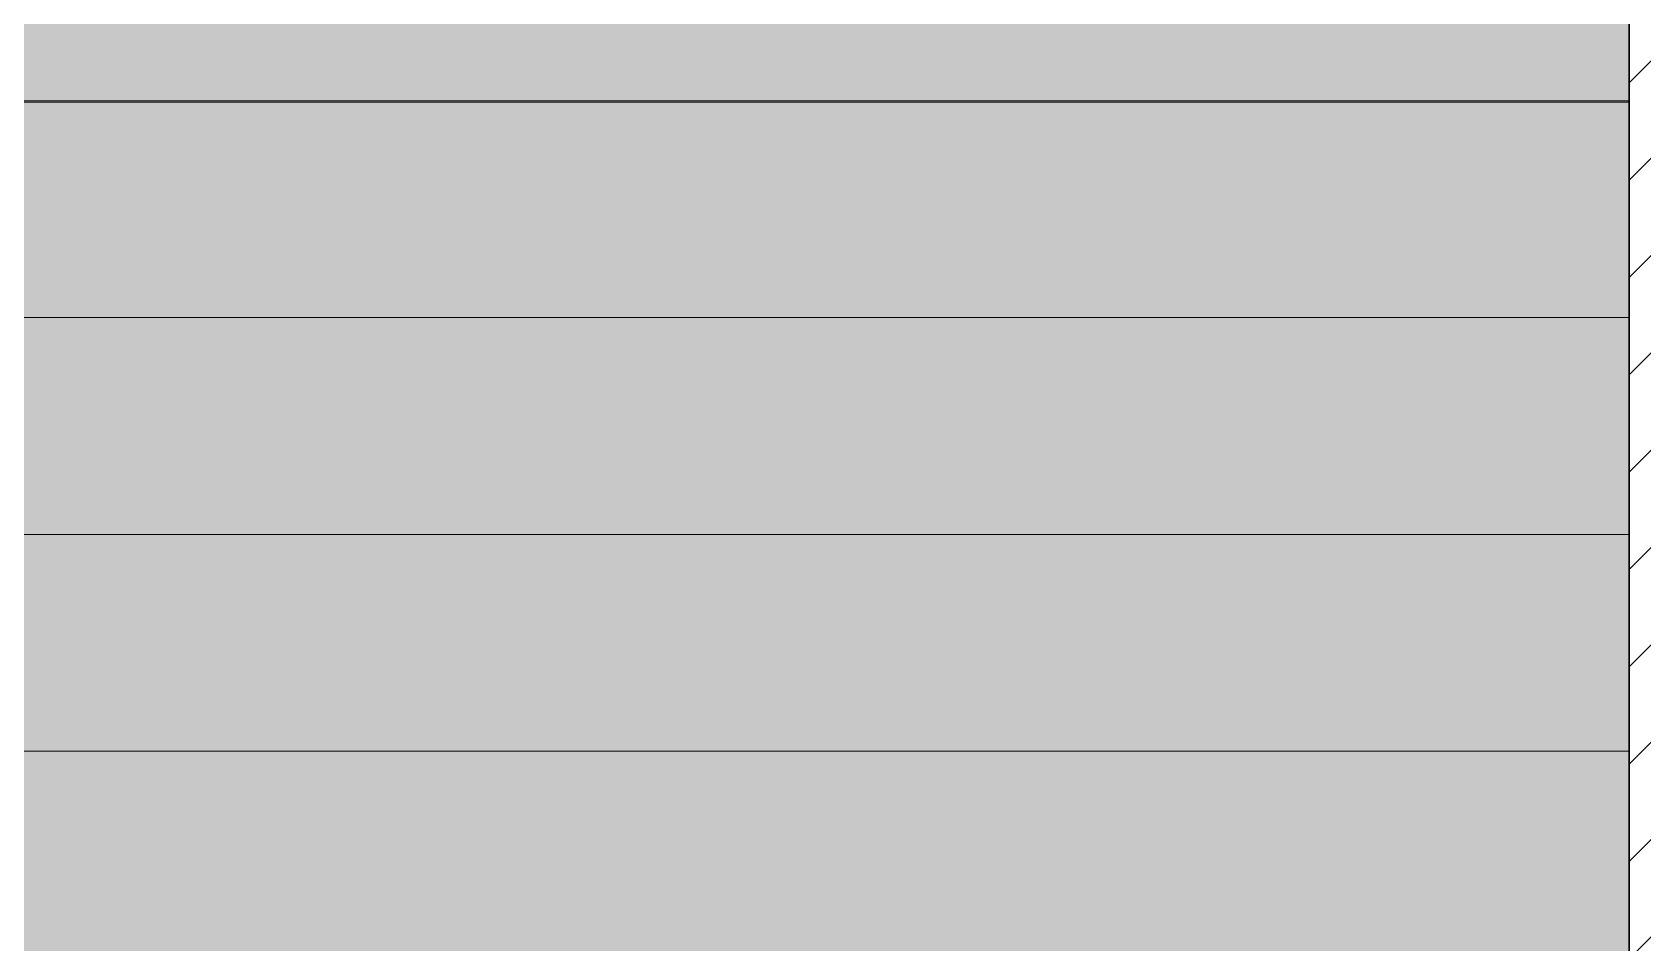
# Model space of a CAD drawing. Header units: millimetres. Extents: x 6676 to 14342, y 3639 to 5293.
# Drawn here: x 7428.56 to 7465.72, y 4700.77 to 4721.77 of the extents above; entities that cross this region are included whole.
import ezdxf

# ---------------------------------------------------------------- set-up
doc = ezdxf.new("R2010")
doc.units = ezdxf.units.MM
doc.layers.add('1 - bed panels', color=170, linetype='Continuous', lineweight=9)
doc.layers.add('A-dim-work', color=8, linetype='Continuous')

# ---------------------------------------------------------------- blocks, each defined once
blk = doc.blocks.new('bed')
at = {"layer": 'A-dim-work'}
h = blk.add_hatch(dxfattribs=at)
h.set_pattern_fill('ANSI31', color=256, scale=0.5)
h.set_pattern_definition([(45, (-6926.9524, -4680.978), (-1.12253202, 1.12253202), [])])
h.paths.add_polyline_path([(104.004, 9), (112, 9), (112, 220), (104.004, 220)])
blk.add_lwpolyline([(104.004, 9), (112, 9), (112, 220), (104.004, 220)], close=True, dxfattribs=at)
blk = doc.blocks.new('ceiling')
at = {"layer": '1 - bed panels', "true_color": 0x334acc}
h = blk.add_hatch(dxfattribs=at)
h.set_pattern_fill('DOTS', color=162, scale=0.5, angle=315)
h.set_pattern_definition([(315, (-6381.57635, -5838.8958), (0.84189901, 0.280633004), [0, -0.79375])])
h.paths.add_polyline_path([(0, -210.79), (102.206, -210.79), (102.206, -0.225), (0, -0.225)])
at = {"layer": '1 - bed panels'}
blk.add_line((101.201, -180.79), (1.2, -180.79), dxfattribs=at)
for points in [[(0, -180.82), (102.206, -180.82), (102.206, -175.82), (0, -175.82)], [(0, -185.79), (102.206, -185.79), (102.206, -180.79), (0, -180.79)], [(0, -190.79), (102.206, -190.79), (102.206, -185.79), (0, -185.79)], [(0, -195.79), (102.206, -195.79), (102.206, -190.79), (0, -190.79)], [(0, -200.79), (102.206, -200.79), (102.206, -195.79), (0, -195.79)]]:
    blk.add_lwpolyline(points, close=True, dxfattribs=at)
blk = doc.blocks.new('det2')
at = {"layer": '1 - bed panels', "true_color": 0xc2c2c2}
h = blk.add_hatch(dxfattribs=at)
h.set_pattern_fill('LINE', color=9, scale=1.575, angle=-90)
h.set_pattern_definition([(270, (-7406.43, -5143.807), (5.000625, -2e-15), [])])
edge = h.paths.add_edge_path()
edge.add_arc((3.6604, 8.7615), 9.4954, 98.13188, 262.42821)
edge.add_line((2.4092, -0.6511), (2.3173, 18.1614))
edge = h.paths.add_edge_path()
edge.add_arc((-158.6989, -60.6017), 2, 360, 360.1896)
edge.add_line((-156.699, -60.5951), (-156.6989, -60.6017))

msp = doc.modelspace()

# ---------------------------------------------------------------- linework, layer by layer
at = {"layer": 'A-dim-work'}
msp.add_lwpolyline([(7363.205, 4690.188), (7465.41, 4690.188), (7465.41, 4900.753), (7363.205, 4900.753)], close=True, dxfattribs=at)

# ---------------------------------------------------------------- block references
for name, p in [('bed', (7361.405, 4680.978)), ('ceiling', (7363.205, 4900.978))]:
    msp.add_blockref(name, p, dxfattribs=at)
at = {"layer": 'A-dim-work', "xscale": 10, "yscale": 10, "zscale": 10}
msp.add_blockref('det2', (8242.848, 4669.852), dxfattribs=at)

doc.saveas('drawing.dxf')
